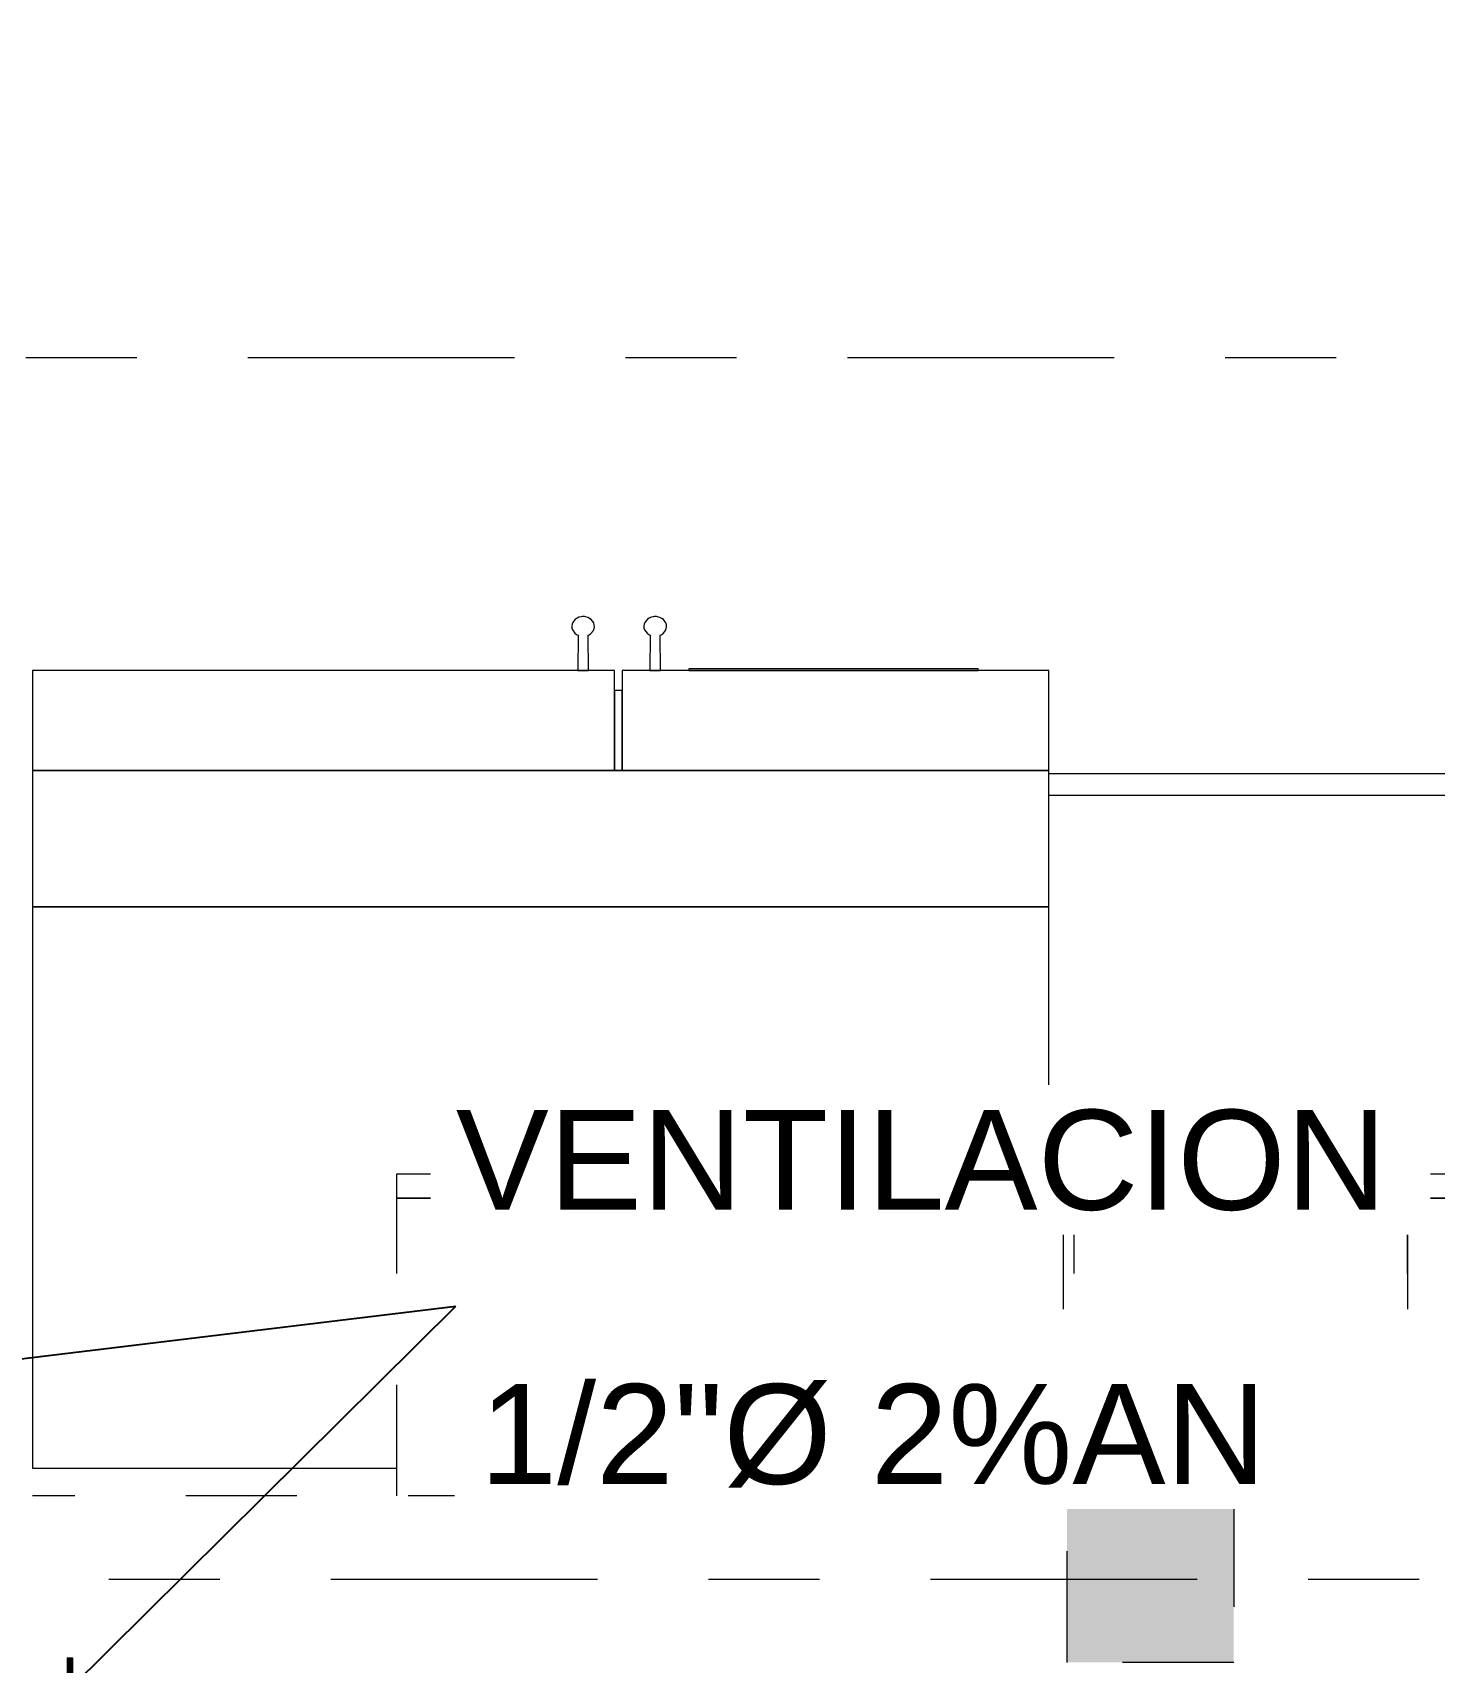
# Model space of a CAD drawing. Header units: millimetres. Extents: x -9559 to 23034, y -7226 to 22400.
# Drawn here: x 304.049 to 305.311, y 51.338 to 52.806 of the extents above; entities that cross this region are included whole.
import ezdxf

# ---------------------------------------------------------------- set-up
doc = ezdxf.new("R2010")
doc.units = ezdxf.units.MM
doc.header["$LTSCALE"] = 0.02
for name, pattern in [('ACAD_ISO02W100', [15, 12, -3]), ('ACAD_ISO10W100', [18, 12, -3, 0, -3]), ('DASHED2', [0.375, 0.25, -0.125])]:
    doc.linetypes.add(name, pattern=pattern)
for name, color, linetype, lineweight in [('A-Mueble cocina 2-proyecciones', 255, 'ACAD_ISO02W100', 9), ('A-Mueble cocina 3', 9, 'Continuous', 9), ('A-Mueble cocina 4- Habitaciones', 9, 'Continuous', 9), ('A_DIM-1', 251, 'Continuous', 18), ('I-FURN', 9, 'Continuous', 9), ('S-GRID', 253, 'ACAD_ISO10W100', 5)]:
    doc.layers.add(name, color=color, linetype=linetype, lineweight=lineweight)
doc.layers.add('IH-A.NEGRAS', color=22, linetype='Continuous')
doc.layers.add('IH-PLANO BASE', color=250, linetype='DASHED2', lineweight=5, transparency=0.55)
doc.styles.add('Arial_4', font='arial.ttf', dxfattribs={"height": 0.105})
doc.styles.get("Standard").update_dxf_attribs({"font": 'GOTHIC.TTF'})
doc.dimstyles.get("Standard").update_dxf_attribs({"dimtxt": 0.18, "dimasz": 0.18, "dimexe": 0.18, "dimexo": 0.0625, "dimgap": 0.09, "dimtad": 0, "dimzin": 3, "dimdsep": 46, "dimtxsty": 'Standard', "dimblk": 'ARCHTICK', "dimcen": 0.09, "dimadec": 0, "dimazin": 0, "dimtfac": 1, "dimtofl": 0, "dimtmove": 0, "dimatfit": 3, "dimldrblk": 'ARCHTICK', "dimfxl": 1, "dimtolj": 1, "dimtzin": 0, "dimarcsym": 0})

# ---------------------------------------------------------------- blocks, each defined once
blk = doc.blocks.new('Kitchen_Appliances_AEG_AEG-SBS-ST-Fridge-Freezer-Grey-Stainless - Name - _RMB86111NX 925993179 Ukraine_-147536-Nivel 1')
at = {"layer": 'A-Mueble cocina 4- Habitaciones'}
for p, q in [((0.4575, 0.3833), (0.1295, 0.3833)), ((0.4575, -0.122), (0.4575, 0.3833)), ((-0.4575, 0.0933), (-0.4575, -0.122)), ((-0.4575, -0.122), (0.4575, -0.122)), ((0.4575, -0.122), (-0.4575, -0.122)), ((-0.4575, -0.122), (-0.4575, -0.2447)), ((0.4575, -0.2447), (0.4575, -0.122)), ((-0.0733, -0.2447), (-0.4575, -0.2447)), ((-0.4575, -0.2447), (-0.4575, -0.3347)), ((-0.4575, -0.2447), (0.4575, -0.2447)), ((-0.0733, -0.3347), (-0.0733, -0.2447)), ((-0.0663, -0.2447), (-0.0733, -0.2447)), ((-0.0733, -0.2447), (-0.0733, -0.3169)), ((0.4575, -0.2447), (-0.0663, -0.2447)), ((-0.0663, -0.2447), (-0.0663, -0.3347)), ((-0.0663, -0.3169), (-0.0663, -0.2447)), ((0.4575, -0.3347), (0.4575, -0.2447)), ((-0.0733, -0.3169), (-0.0663, -0.3169)), ((-0.4575, -0.3347), (-0.0733, -0.3347)), ((-0.1333, -0.3347), (-0.394, -0.3347)), ((-0.394, -0.3347), (-0.394, -0.3363)), ((-0.394, -0.3363), (-0.1333, -0.3363)), ((-0.1333, -0.3363), (-0.1333, -0.3347)), ((-0.0982, -0.3347), (-0.108, -0.3347)), ((-0.108, -0.3347), (-0.1077, -0.3666)), ((-0.0986, -0.3666), (-0.0982, -0.3347)), ((-0.0663, -0.3347), (0.4575, -0.3347)), ((-0.0333, -0.3347), (-0.0431, -0.3347)), ((-0.0431, -0.3347), (-0.0428, -0.3666)), ((-0.0336, -0.3666), (-0.0333, -0.3347)), ((-0.1077, -0.3666), (-0.1086, -0.3669)), ((-0.0973, -0.3672), (-0.0986, -0.3666)), ((-0.0428, -0.3666), (-0.0437, -0.3669)), ((-0.0323, -0.3672), (-0.0336, -0.3666)), ((-0.1131, -0.3725), (-0.1134, -0.3742)), ((-0.1134, -0.3742), (-0.1132, -0.376)), ((-0.1132, -0.376), (-0.1127, -0.3776)), ((-0.1125, -0.3708), (-0.1131, -0.3725)), ((-0.1127, -0.3776), (-0.1105, -0.3806)), ((-0.1102, -0.368), (-0.1125, -0.3708)), ((-0.1105, -0.3806), (-0.109, -0.3817)), ((-0.1086, -0.3669), (-0.1102, -0.368)), ((-0.0976, -0.382), (-0.0961, -0.3809)), ((-0.0958, -0.3684), (-0.0973, -0.3672)), ((-0.0961, -0.3809), (-0.0938, -0.3781)), ((-0.0936, -0.3713), (-0.0958, -0.3684)), ((-0.0938, -0.3781), (-0.0931, -0.3765)), ((-0.093, -0.373), (-0.0936, -0.3713)), ((-0.0931, -0.3765), (-0.0929, -0.3747)), ((-0.0929, -0.3747), (-0.093, -0.373)), ((-0.0482, -0.3725), (-0.0484, -0.3742)), ((-0.0484, -0.3742), (-0.0482, -0.376)), ((-0.0475, -0.3708), (-0.0482, -0.3725)), ((-0.0482, -0.376), (-0.0477, -0.3776)), ((-0.0477, -0.3776), (-0.0455, -0.3806)), ((-0.0452, -0.368), (-0.0475, -0.3708)), ((-0.0455, -0.3806), (-0.044, -0.3817)), ((-0.0437, -0.3669), (-0.0452, -0.368)), ((-0.0327, -0.382), (-0.0311, -0.3809)), ((-0.0308, -0.3684), (-0.0323, -0.3672)), ((-0.0311, -0.3809), (-0.0288, -0.3781)), ((-0.0286, -0.3713), (-0.0308, -0.3684)), ((-0.0288, -0.3781), (-0.0282, -0.3765)), ((-0.0281, -0.373), (-0.0286, -0.3713)), ((-0.0282, -0.3765), (-0.0279, -0.3747)), ((-0.0279, -0.3747), (-0.0281, -0.373)), ((-0.109, -0.3817), (-0.1072, -0.3826)), ((-0.1072, -0.3826), (-0.1053, -0.3831)), ((-0.1053, -0.3831), (-0.1043, -0.3833)), ((-0.1043, -0.3833), (-0.1033, -0.3833)), ((-0.1033, -0.3833), (-0.1023, -0.3833)), ((-0.1023, -0.3833), (-0.1014, -0.3832)), ((-0.1014, -0.3832), (-0.0994, -0.3828)), ((-0.0994, -0.3828), (-0.0976, -0.382)), ((-0.044, -0.3817), (-0.0423, -0.3826)), ((-0.0423, -0.3826), (-0.0404, -0.3831)), ((-0.0404, -0.3831), (-0.0394, -0.3833)), ((-0.0394, -0.3833), (-0.0384, -0.3833)), ((-0.0384, -0.3833), (-0.0374, -0.3833)), ((-0.0374, -0.3833), (-0.0364, -0.3832)), ((-0.0364, -0.3832), (-0.0344, -0.3828)), ((-0.0344, -0.3828), (-0.0327, -0.382))]:
    blk.add_line(p, q, dxfattribs=at)
blk = doc.blocks.new('Armario superior - 1 puerta - 720 x 300 x 290 mm-626425-Nivel 1')
at = {"layer": 'A-Mueble cocina 2-proyecciones', "linetype": 'DASHED2', "lineweight": 5, "ltscale": 9}
for p, q in [((0.015, 0.365), (0.015, 0.3855)), ((0.017, 0.365), (0.017, 0.3855)), ((0.2325, 0.388), (0.0175, 0.388)), ((0.0175, 0.386), (0.2325, 0.386)), ((0.233, 0.3855), (0.233, 0.365)), ((0.235, 0.365), (0.235, 0.3855)), ((-0.025, 0.365), (0.275, 0.365)), ((-0.025, 0.365), (-0.025, 0.343)), ((0.275, 0.343), (0.275, 0.365)), ((-0.025, 0.343), (0.275, 0.343)), ((-0.025, 0.075), (-0.025, 0.343)), ((0.275, 0.343), (-0.025, 0.343)), ((0.275, 0.343), (0.275, 0.075)), ((0.275, 0.075), (-0.025, 0.075))]:
    blk.add_line(p, q, dxfattribs=at)
for centre, radius, start, end in [((0.0175, 0.3855), 0.0025, 90, 180), ((0.0175, 0.3855), 0.0005, 90, 180), ((0.0175, 0.3855), 0.0005, 90, 180), ((0.2325, 0.3855), 0.0025, 0, 90), ((0.2325, 0.3855), 0.0005, 0, 90), ((0.2325, 0.3855), 0.0005, 0, 90)]:
    blk.add_arc(centre, radius, start, end, dxfattribs=at)
blk = doc.blocks.new('Armario superior - Puerta doble - 600 x 720 x 290 mm-626424-Nivel 1')
at = {"layer": 'A-Mueble cocina 2-proyecciones', "linetype": 'DASHED2', "lineweight": 5, "ltscale": 9}
for p, q in [((-0.085, 0.365), (-0.085, 0.3855)), ((-0.083, 0.365), (-0.083, 0.3855)), ((0.1325, 0.388), (-0.0825, 0.388)), ((-0.0825, 0.386), (0.1325, 0.386)), ((0.133, 0.3855), (0.133, 0.365)), ((0.135, 0.365), (0.135, 0.3855)), ((0.215, 0.365), (0.215, 0.3855)), ((0.217, 0.365), (0.217, 0.3855)), ((0.4325, 0.388), (0.2175, 0.388)), ((0.2175, 0.386), (0.4325, 0.386)), ((0.433, 0.3855), (0.433, 0.365)), ((0.435, 0.365), (0.435, 0.3855)), ((-0.125, 0.365), (0.173, 0.365)), ((-0.125, 0.343), (-0.125, 0.365)), ((0.173, 0.365), (0.173, 0.343)), ((0.177, 0.365), (0.475, 0.365)), ((0.177, 0.365), (0.177, 0.343)), ((0.475, 0.343), (0.475, 0.365)), ((-0.125, 0.343), (0.475, 0.343)), ((-0.125, 0.075), (-0.125, 0.343)), ((0.173, 0.343), (-0.125, 0.343)), ((0.475, 0.343), (0.177, 0.343)), ((0.475, 0.343), (0.475, 0.075)), ((0.475, 0.075), (-0.125, 0.075))]:
    blk.add_line(p, q, dxfattribs=at)
for centre, radius, start, end in [((-0.0825, 0.3855), 0.0025, 90, 180), ((-0.0825, 0.3855), 0.0005, 90, 180), ((-0.0825, 0.3855), 0.0005, 90, 180), ((0.1325, 0.3855), 0.0025, 0, 90), ((0.1325, 0.3855), 0.0005, 0, 90), ((0.1325, 0.3855), 0.0005, 0, 90), ((0.2175, 0.3855), 0.0025, 90, 180), ((0.2175, 0.3855), 0.0005, 90, 180), ((0.2175, 0.3855), 0.0005, 90, 180), ((0.4325, 0.3855), 0.0025, 0, 90), ((0.4325, 0.3855), 0.0005, 0, 90), ((0.4325, 0.3855), 0.0005, 0, 90)]:
    blk.add_arc(centre, radius, start, end, dxfattribs=at)
blk = doc.blocks.new('Encimera 1 - 625 x 40 x 2500 mm-437594-Nivel 1')
at = {"layer": 'A-Mueble cocina 3'}
for p, q in [((0.4495, 0), (-1.1905, 0)), ((0.4495, -0.312), (0.4495, 0)), ((-1.1905, -0.0191), (0.4495, -0.0191))]:
    blk.add_line(p, q, dxfattribs=at)
blk = doc.blocks.new('_ArchTick')
at = {"color": 0, "linetype": 'ByBlock', "const_width": 0.15}
blk.add_lwpolyline([(-0.5, -0.5), (0.5, 0.5)], dxfattribs=at)
blk = doc.blocks.new('*D599')
at = {"layer": 'I-FURN', "color": 0, "lineweight": -2, "ltscale": 0.2, "transparency": 16777216}
for p, q in [((314.6493, 58.0021), (313.0793, 40.9502)), ((297.7096, 40.3826), (312.4571, 40.3826))]:
    blk.add_line(p, q, dxfattribs=at)
for start, end in [(84.7398, 111.3549), (153.385, 180)]:
    blk.add_arc((313.0271, 40.3826), 0.75, start, end, dxfattribs=at)
at = {"layer": 'I-FURN', "color": 0, "lineweight": -2, "ltscale": 0.2, "transparency": 16777216, "xscale": 0.18, "yscale": 0.18, "zscale": 0.18}
for p, rotation in [((313.0959, 41.1294), 354.7398387423056), ((312.2771, 40.3826), 270.0000000000001)]:
    blk.add_blockref('_ArchTick', p, dxfattribs=dict(at, rotation=rotation))
at = {"layer": 'I-FURN', "color": 0, "ltscale": 0.2, "transparency": 16777216, "insert": (312.5217, 40.9367), "char_height": 0.18, "attachment_point": 5, "rotation": 42.3699}
blk.add_mtext('\\A1;95°', dxfattribs=at)
blk = doc.blocks.new('*D600')
at = {"layer": 'I-FURN', "color": 0, "lineweight": -2, "ltscale": 0.2, "transparency": 16777216}
for p, q in [((297.7096, 58.0028), (314.085, 58.0623)), ((313.2043, 40.4449), (314.6082, 57.4963))]:
    blk.add_line(p, q, dxfattribs=at)
for start, end in [(180.2081, 201.5802), (243.9209, 265.2931)]:
    blk.add_arc((314.655, 58.0643), 0.75, start, end, dxfattribs=at)
at = {"layer": 'I-FURN', "color": 0, "lineweight": -2, "ltscale": 0.2, "transparency": 16777216, "xscale": 0.18, "yscale": 0.18, "zscale": 0.18}
for p, rotation in [((313.905, 58.0616), 90.20805555555586), ((314.5934, 57.3169), 355.2930766759017)]:
    blk.add_blockref('_ArchTick', p, dxfattribs=dict(at, rotation=rotation))
at = {"layer": 'I-FURN', "color": 0, "ltscale": 0.2, "transparency": 16777216, "insert": (314.1042, 57.5552), "char_height": 0.18, "attachment_point": 5, "rotation": 312.7506}
blk.add_mtext('\\A1;85°', dxfattribs=at)
blk = doc.blocks.new('*D601')
at = {"layer": 'I-FURN', "color": 0, "lineweight": -2, "ltscale": 0.2, "transparency": 16777216}
for p, q in [((314.5925, 58.0641), (298.2171, 58.0046)), ((297.6471, 40.4451), (297.6471, 57.4326))]:
    blk.add_line(p, q, dxfattribs=at)
for start, end in [(336.1191, 0.2081), (270, 294.089)]:
    blk.add_arc((297.6471, 58.0026), 0.75, start, end, dxfattribs=at)
at = {"layer": 'I-FURN', "color": 0, "lineweight": -2, "ltscale": 0.2, "transparency": 16777216, "xscale": 0.18, "yscale": 0.18, "zscale": 0.18}
for p, rotation in [((298.3971, 58.0053), 90.20805555555592), ((297.6471, 57.2526), 180.0000000000019)]:
    blk.add_blockref('_ArchTick', p, dxfattribs=dict(at, rotation=rotation))
at = {"layer": 'I-FURN', "color": 0, "ltscale": 0.2, "transparency": 16777216, "insert": (298.1784, 57.4732), "char_height": 0.18, "attachment_point": 5, "rotation": 45.104}
blk.add_mtext('\\A1;90°', dxfattribs=at)
blk = doc.blocks.new('*D602')
at = {"layer": 'I-FURN', "color": 0, "lineweight": -2, "ltscale": 0.2, "transparency": 16777216}
for p, q in [((297.6471, 57.9401), (297.6471, 40.9526)), ((312.9646, 40.3826), (298.2171, 40.3826))]:
    blk.add_line(p, q, dxfattribs=at)
for start, end in [(66.0151, 90), (0, 23.9849)]:
    blk.add_arc((297.6471, 40.3826), 0.75, start, end, dxfattribs=at)
at = {"layer": 'I-FURN', "color": 0, "lineweight": -2, "ltscale": 0.2, "transparency": 16777216, "xscale": 0.18, "yscale": 0.18, "zscale": 0.18}
for p, rotation in [((297.6471, 41.1326), 180.0000000000019), ((298.3971, 40.3826), 270.0000000000003)]:
    blk.add_blockref('_ArchTick', p, dxfattribs=dict(at, rotation=rotation))
at = {"layer": 'I-FURN', "color": 0, "ltscale": 0.2, "transparency": 16777216, "insert": (298.1774, 40.9129), "char_height": 0.18, "attachment_point": 5, "rotation": 315}
blk.add_mtext('\\A1;90°', dxfattribs=at)

msp = doc.modelspace()

# ---------------------------------------------------------------- hatches: boundary and pattern name
at = {"layer": 'IH-PLANO BASE'}
msp.add_hatch(color=256, dxfattribs=at).paths.add_polyline_path([(304.9802, 51.4883), (304.9802, 51.3383), (305.1302, 51.3383), (305.1302, 51.4883)])

# ---------------------------------------------------------------- linework, layer by layer
for p, q in [((306.4867, 51.4883), (304.0487, 51.4883)), ((304.9867, 51.4883), (304.9767, 51.4883))]:
    msp.add_line(p, q, dxfattribs=at)
msp.add_lwpolyline([(304.9802, 51.4883), (305.1302, 51.4883), (305.1302, 51.3383), (304.9802, 51.3383)], close=True, dxfattribs=at)
at = {"layer": 'S-GRID'}
for p, q in [((299.9225, 52.5133), (314.4827, 52.5133)), ((299.9973, 51.4133), (314.4827, 51.4133))]:
    msp.add_line(p, q, dxfattribs=at)

# ---------------------------------------------------------------- block references
at = {"layer": 'IH-PLANO BASE', "rotation": 180}
msp.add_blockref('Kitchen_Appliances_AEG_AEG-SBS-ST-Fridge-Freezer-Grey-Stainless - Name - _RMB86111NX 925993179 Ukraine_-147536-Nivel 1', (304.5062, 51.8966), dxfattribs=at)
at = {"layer": 'IH-PLANO BASE'}
for name, p in [('Encimera 1 - 625 x 40 x 2500 mm-437594-Nivel 1', (306.1541, 52.1383)), ('Armario superior - Puerta doble - 600 x 720 x 290 mm-626424-Nivel 1', (304.5017, 51.4133)), ('Armario superior - 1 puerta - 720 x 300 x 290 mm-626425-Nivel 1', (305.0117, 51.4133)), ('Armario superior - 1 puerta - 720 x 300 x 290 mm-626425-Nivel 1', (305.3117, 51.4133))]:
    msp.add_blockref(name, p, dxfattribs=at)

# ---------------------------------------------------------------- next in the draw order: texts
at = {"layer": 'IH-A.NEGRAS', "char_height": 0.09, "width": 0.855096, "attachment_point": 1, "style": 'Arial_4', "bg_fill": 3, "box_fill_scale": 1.25, "bg_fill_color": 256, "bg_fill_true_color": 13158600, "bg_fill_transparency": 0}
for s, insert in [('VENTILACION', (304.4297, 51.8358)), ('1/2"Ø 2%AN\\P', (304.4512, 51.5889))]:
    msp.add_mtext(s, dxfattribs=dict(at, insert=insert))

# ---------------------------------------------------------------- next in the draw order: dimensions: what is measured, and where the dimension line sits
at = {"layer": 'I-FURN', "ltscale": 0.2}
for base, center, p1, p2, picture, middle in [((313.9963, 57.7057), (314.655, 58.0643), (313.1991, 40.3826), (297.6471, 58.0026), '*D600', (314.1042, 57.5552)), ((298.0229, 57.3535), (297.6471, 58.0026), (314.655, 58.0643), (297.6471, 40.3826), '*D601', (298.1784, 57.4732)), ((312.6925, 41.0538), (313.0271, 40.3826), (297.6471, 40.3826), (314.655, 58.0643), '*D599', (312.5217, 40.9367)), ((298.2966, 40.7576), (297.6471, 40.3826), (297.6471, 58.0026), (313.0271, 40.3826), '*D602', (298.1774, 40.9129))]:
    dim = msp.add_angular_dim_3p(base=base, center=center, p1=p1, p2=p2, dimstyle='Standard', dxfattribs=at)
    dim.commit()
    dim.dimension.update_dxf_attribs({"geometry": picture, "text_midpoint": middle})

# ---------------------------------------------------------------- next in the draw order: leaders
at = {"layer": 'A_DIM-1'}
for points in [[(303.8586, 51.5898), (304.4297, 51.659)], [(304.0823, 51.3144), (304.4297, 51.659)]]:
    msp.add_leader(points, dimstyle='Standard', override={"dimscale": 0.2, "dimtxt": 0.3, "dimasz": 0.2, "dimtmove": 1}, dxfattribs=at)

doc.saveas('drawing.dxf')
